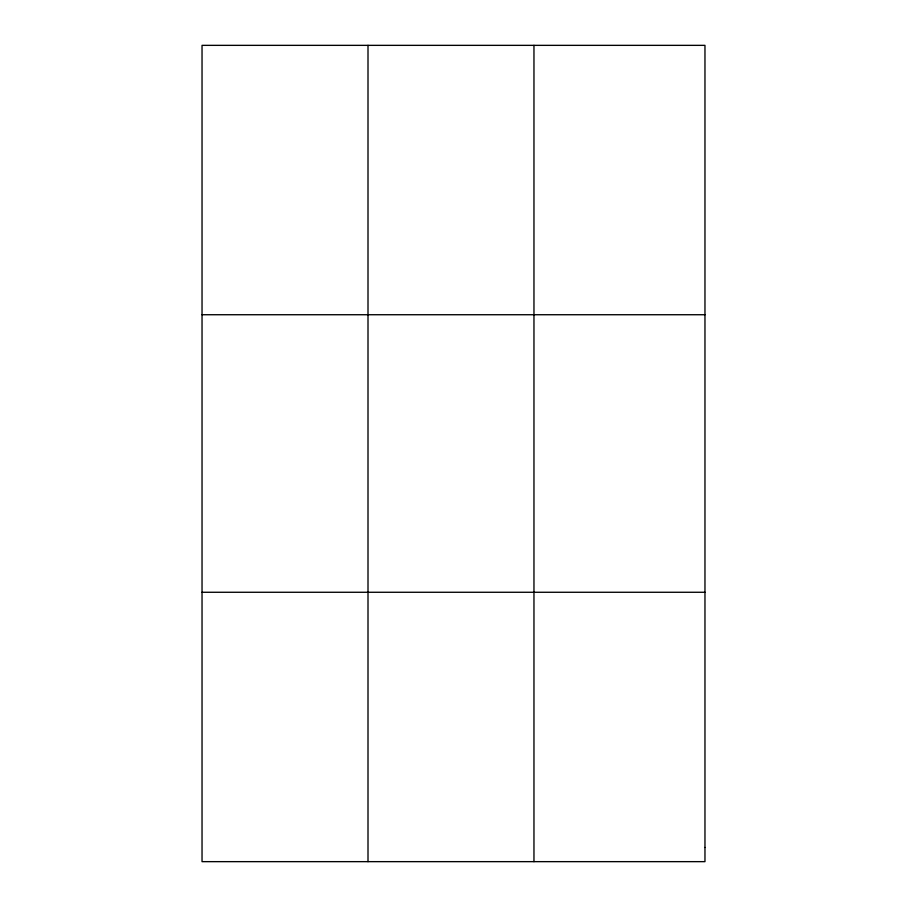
<?xml version="1.0" encoding="UTF-8"?>
<svg xmlns="http://www.w3.org/2000/svg" width="907" height="907" viewBox="0 0 907 907"><rect width="100%" height="100%" fill="white"/><g stroke="black" fill="none" stroke-linecap="round" stroke-linejoin="round"><path stroke-width="1.36" d="M202.034 314.729L704.966 314.729M202.034 592.271L704.966 592.271M533.962 45.35L533.962 861.65M368.004 45.35L368.004 861.65M704.966 847.467L704.966 861.65L202.034 861.65L202.034 45.35L704.966 45.35L704.966 847.467"/></g></svg>
